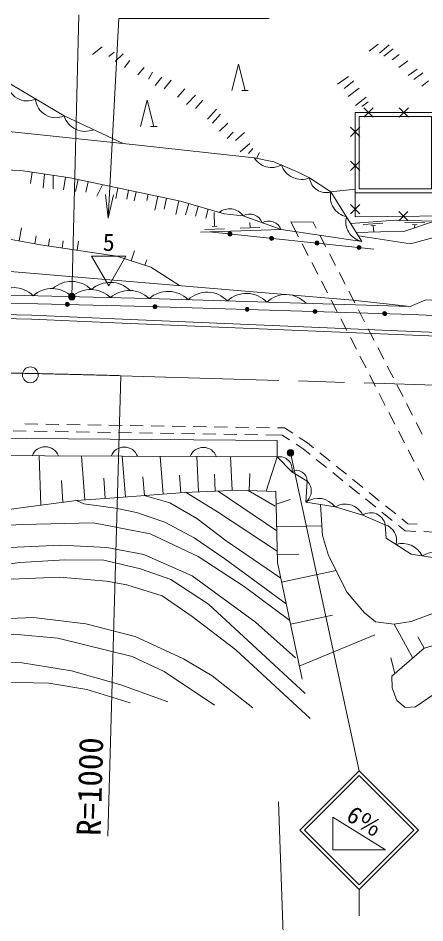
# Model space of a CAD drawing. Units: millimetres at full size, sheet at 1:1000; details may follow other scales. Extents: x 40000 to 680000, y 20000 to 380000.
# Drawn here: x 275110 to 306004, y 246357 to 315081 of the extents above; entities that cross this region are included whole.
import ezdxf
from ezdxf.enums import TextEntityAlignment as Align

# ---------------------------------------------------------------- set-up
doc = ezdxf.new("R2010")
doc.units = ezdxf.units.MM
doc.header["$LTSCALE"] = 1000
doc.linetypes.add('CHAIN', pattern=[18.5, 12, -1.5, 3.5, -1.5])
doc.linetypes.add('DASHED', pattern=[7.5, 6, -1.5])
for name, color, linetype, lineweight in [('M-BGD', 7, 'Continuous', 13), ('M-BMK', 2, 'CHAIN', 13), ('M-BMK-SRVR', 3, 'Continuous', 13), ('M-STR-HTXT', 7, 'Continuous', 13), ('M-STR-STRC', 7, 'Continuous', 13)]:
    doc.layers.add(name, color=color, linetype=linetype, lineweight=lineweight)
doc.styles.add('ＭＳ ゴシック', font='')
doc.styles.get('ＭＳ ゴシック').set_extended_font_data('MS Gothic')

# ---------------------------------------------------------------- blocks, each defined once
blk = doc.blocks.new('open_arrow')
at = {"color": 0, "linetype": 'Continuous', "lineweight": -2}
blk.add_lwpolyline([(7.5, 1.25), (0, 0), (7.5, -1.25)], dxfattribs=at)

msp = doc.modelspace()

# ---------------------------------------------------------------- hatches: boundary and pattern name
at = {"layer": 'M-BGD'}
for points in [[(291049, 298676, -1), (291349, 298676, -0.41421), (291199, 298526, -0.41421)], [(294209, 298347, -1), (294509, 298347, -1)], [(297662, 297987, -1), (297962, 297987, -0.41421), (297812, 297837, -0.41421)], [(300849, 297656, -1), (301149, 297656, -0.41421), (300999, 297506, -0.41421)], [(278689, 293329, -1), (278989, 293329, -0.41421), (278839, 293179, -0.41421)], [(285348, 293163, -1), (285648, 293163, -0.41421), (285498, 293013, -0.41421)], [(292357, 292952, -1), (292657, 292952, -0.41421), (292507, 292802, -0.41421)], [(297502, 292796, -1), (297802, 292796, -0.41421), (297652, 292646, -0.41421)], [(302806, 292636, -1), (303106, 292636, -0.41421), (302956, 292486, -0.41421)]]:
    msp.add_hatch(color=256, dxfattribs=at).paths.add_polyline_path(points)
at = {"layer": 'M-STR-HTXT'}
for points in [[(279411, 294040, -0.41421), (279311, 293701, -0.41421), (278972, 293801, -1)], [(296016, 282174, -0.41421), (295916, 281835, -0.41421), (295577, 281935, -1)]]:
    msp.add_hatch(color=256, dxfattribs=at).paths.add_polyline_path(points)

# ---------------------------------------------------------------- linework, layer by layer
at = {"layer": 'M-BGD'}
for p, q in [((281488, 312904), (280764, 312323)), ((301774, 312565), (302466, 313103)), ((302567, 312405), (303300, 313055)), ((302886, 312192), (303596, 312754)), ((282416, 312502), (282003, 312170)), ((283101, 312358), (282474, 311777)), ((303525, 311908), (304045, 312310)), ((283585, 311864), (283192, 311334)), ((304034, 311329), (304702, 311832)), ((284678, 311317), (284199, 310772)), ((285315, 310971), (285019, 310431)), ((299373, 310062), (300190, 310637)), ((304733, 310724), (305408, 311203)), ((305159, 310417), (305845, 310925)), ((286030, 310588), (285525, 309951)), ((286744, 310369), (286198, 309706)), ((299865, 309737), (300607, 310321)), ((305763, 309920), (306277, 310317)), ((287784, 309701), (287209, 309076)), ((292095, 309571), (292595, 309571)), ((300173, 309121), (301024, 309754)), ((288591, 309228), (287893, 308509)), ((289129, 308836), (288591, 308218)), ((300724, 308454), (301549, 309087)), ((301207, 308370), (301699, 308720)), ((290171, 308151), (289487, 307402)), ((302074, 308269), (301367, 307562)), ((301367, 308269), (302074, 307562)), ((304749, 308269), (304041, 307562)), ((304041, 308269), (304749, 307562)), ((290484, 307773), (289873, 307097)), ((285161, 306839), (285661, 306839)), ((291036, 307111), (290404, 306494)), ((301060, 306098), (300353, 306805)), ((301060, 306805), (300353, 306098)), ((291443, 306428), (290985, 305927)), ((292301, 306399), (291610, 305796)), ((292716, 305567), (291984, 304922)), ((292944, 305176), (292616, 304808)), ((293448, 304863), (293204, 304438)), ((301060, 303510), (300353, 304217)), ((301060, 304217), (300353, 303510)), ((276057, 302505), (276187, 303374)), ((277026, 302169), (277108, 303236)), ((277781, 302125), (277780, 303136)), ((278567, 302036), (278710, 302997)), ((279482, 301909), (279673, 302815)), ((280261, 301858), (280430, 302656)), ((281079, 301567), (281513, 302427)), ((282527, 301376), (282696, 302177)), ((283357, 301332), (283500, 302008)), ((283927, 301198), (284073, 301887)), ((298873, 301880), (300706, 302091)), ((284880, 301230), (284978, 301696)), ((285507, 300501), (285726, 301538)), ((286198, 300571), (286374, 301401)), ((287094, 300152), (287315, 301202)), ((287823, 300146), (288069, 300993)), ((288571, 300038), (288788, 300783)), ((289357, 299886), (289553, 300560)), ((301065, 300212), (300356, 300916)), ((301063, 300919), (300358, 300209)), ((304727, 299680), (304013, 300379)), ((304020, 299672), (304720, 300387)), ((290027, 299269), (289994, 300318)), ((275363, 299160), (275182, 298155)), ((289285, 299035), (290784, 299083)), ((289852, 299263), (290202, 299274)), ((291980, 299121), (293479, 299169)), ((292729, 299145), (292716, 299565)), ((296404, 298469), (295816, 299612)), ((297749, 299135), (297517, 299585)), ((302820, 299517), (301324, 299405)), ((302258, 299324), (301909, 299298)), ((302083, 299311), (302119, 298835)), ((305987, 299522), (304488, 299566)), ((305408, 299389), (305058, 299399)), ((305233, 299394), (305226, 299145)), ((276489, 298545), (276380, 297940)), ((277495, 298304), (277415, 297772)), ((289654, 298836), (302137, 297537)), ((298481, 297713), (298023, 298602)), ((278534, 298172), (278451, 297617)), ((279709, 298140), (279605, 297444)), ((297137, 297047), (296679, 297936)), ((283941, 297392), (283698, 296640)), ((299214, 296290), (298756, 297179)), ((284879, 296723), (284743, 296303)), ((297869, 295624), (297412, 296513)), ((299946, 294868), (299488, 295757)), ((298602, 294202), (298144, 295091)), ((300679, 293445), (300221, 294334)), ((299335, 292779), (298877, 293668)), ((301411, 292023), (300954, 292912)), ((283034, 292218), (317573, 290761)), ((300067, 291357), (299609, 292246)), ((283020, 291918), (317560, 290461)), ((302144, 290600), (301686, 291490)), ((300800, 289935), (300342, 290824)), ((302877, 289178), (302419, 290067)), ((301532, 288512), (301074, 289401)), ((303609, 287756), (303151, 288645)), ((302265, 287090), (301807, 287979)), ((304342, 286333), (303884, 287222)), ((302997, 285667), (302540, 286556)), ((305074, 284911), (304616, 285800)), ((303730, 284245), (303272, 285134)), ((275614, 284256), (276614, 284240)), ((277214, 284231), (278214, 284215)), ((278814, 284206), (279814, 284191)), ((280413, 284181), (281413, 284166)), ((282013, 284156), (283013, 284141)), ((283613, 284131), (284613, 284116)), ((285213, 284107), (286213, 284091)), ((286813, 284082), (287813, 284066)), ((288413, 284057), (289412, 284041)), ((290012, 284032), (291012, 284016)), ((291612, 284007), (292612, 283991)), ((293212, 283982), (294212, 283966)), ((294812, 283957), (295345, 283949)), ((295345, 283949), (295966, 283544)), ((305807, 283488), (305349, 284377)), ((274730, 283720), (275729, 283704)), ((276329, 283695), (277329, 283679)), ((277929, 283670), (278929, 283654)), ((279529, 283645), (280529, 283629)), ((281129, 283620), (282129, 283604)), ((282729, 283595), (283728, 283580)), ((284328, 283570), (285328, 283555)), ((285928, 283545), (286928, 283530)), ((287528, 283520), (288528, 283505)), ((289128, 283496), (290128, 283480)), ((290728, 283471), (291727, 283455)), ((292327, 283446), (293327, 283430)), ((293927, 283421), (295177, 283401)), ((295177, 283401), (295720, 283047)), ((296468, 283216), (297089, 282811)), ((304463, 282822), (304005, 283711)), ((296223, 282719), (296765, 282365)), ((297089, 282811), (297554, 282436)), ((276847, 278088), (276721, 281828)), ((280168, 278478), (279936, 281814)), ((283268, 278701), (283026, 281800)), ((286130, 278925), (285906, 281787)), ((288805, 279096), (288689, 281774)), ((296765, 282365), (297291, 281942)), ((298021, 282060), (298800, 281433)), ((305195, 281400), (304737, 282289)), ((291360, 279206), (291250, 281762)), ((293954, 279156), (294782, 281746)), ((297758, 281566), (298537, 280938)), ((290083, 279151), (290027, 280429)), ((292657, 279200), (292701, 280497)), ((299004, 280562), (299783, 279935)), ((299268, 281056), (300046, 280429)), ((305928, 279977), (305470, 280867)), ((278506, 278301), (278410, 279965)), ((281718, 278586), (281610, 280136)), ((284699, 278813), (284587, 280244)), ((287466, 279029), (287362, 280365)), ((300514, 280053), (301292, 279425)), ((290310, 279161), (294755, 276128)), ((292584, 279203), (294622, 278013)), ((300250, 279558), (301029, 278931)), ((301760, 279049), (302539, 278422)), ((294712, 278156), (295780, 278509)), ((301497, 278555), (302275, 277928)), ((303006, 278046), (303785, 277418)), ((302743, 277551), (303522, 276924)), ((304252, 277042), (304717, 276667)), ((294748, 276443), (298174, 276517)), ((303989, 276548), (304514, 276125)), ((304717, 276667), (305423, 276641)), ((304514, 276125), (305311, 276095)), ((305911, 276073), (306707, 276043)), ((294794, 274329), (296428, 274364)), ((295120, 272248), (299259, 273118)), ((295793, 269050), (298990, 269723)), ((305077, 266467), (303677, 269045)), ((296465, 265853), (302192, 268229)), ((305956, 267231), (305474, 268085)), ((303732, 265300), (303414, 266481))]:
    msp.add_line(p, q, dxfattribs=at)
at = {"layer": 'M-BGD', "linetype": 'DASHED'}
msp.add_line((295816, 299612), (297517, 299585), dxfattribs=at)
at = {"layer": 'M-BGD'}
for points in [[(270152, 312985), (272117, 311469), (278605, 307657), (283093, 305548)], [(291345, 309571), (291845, 311571), (292345, 309571)], [(284411, 306839), (284911, 308839), (285411, 306839)], [(252348, 308267), (254151, 308388), (255972, 308505), (259004, 308445), (265091, 307985), (274655, 306434), (284254, 305426), (293028, 304474), (294537, 304167), (296431, 303365), (297248, 302942), (298873, 301880), (301216, 298124)], [(308088, 306087), (308084, 307915), (300706, 307915), (300706, 301815), (306806, 301815), (306806, 305634), (328377, 304839), (344083, 295888)], [(150395, 301212), (152812, 302771), (155855, 305259), (157312, 306073), (157505, 305920), (157498, 303720), (163178, 306213), (164244, 306639), (166660, 307057), (169732, 307020), (187080, 304090), (191603, 303425), (198466, 303093), (208757, 303200), (239837, 301364), (261128, 300838), (264699, 300563), (271211, 298871), (276801, 297864), (282597, 296996)], [(300706, 301815), (300713, 299991), (308027, 300068), (307903, 305593)], [(228964, 304470), (229649, 304414), (230731, 304505), (232174, 304895), (234086, 304862), (236861, 304398), (246477, 302801), (248008, 302647), (250490, 302672), (251992, 303057), (253346, 303477), (256235, 304688), (257710, 304976), (260672, 304850), (265019, 304320), (268784, 303863), (270781, 303677), (275320, 303503), (279069, 302943), (287442, 301176), (290768, 300206), (292197, 300063), (295084, 299011)], [(300957, 298539), (304919, 297938), (308456, 298893), (309460, 299831), (309443, 305036)], [(300792, 298803), (304473, 298892), (306729, 299651), (303754, 299738), (300368, 299483)], [(288956, 298814), (295084, 299011), (301216, 298124)], [(282597, 296996), (285179, 296162), (287377, 294764)], [(164968, 291549), (165008, 292317), (182496, 293195), (194953, 293846), (217403, 295073), (222318, 295345), (224493, 296165), (237288, 296588), (258744, 296152), (268295, 295943), (274213, 295865), (300541, 293662), (304893, 293177)], [(160240, 291378), (193209, 292575), (217796, 293449), (243879, 294471), (266108, 294239), (285005, 293779), (304893, 293177), (306076, 293682), (309739, 293482), (310329, 292585), (318450, 292372)], [(160264, 290778), (193231, 291975), (217818, 292850), (243888, 293870), (266098, 293639), (284988, 293179), (305007, 292574), (312560, 292213)], [(294782, 281746), (294781, 282988), (253551, 283333), (239970, 282985), (163106, 280162)], [(294782, 281746), (253566, 281933), (240014, 281586), (163171, 278682), (163065, 281086)], [(407465, 258894), (343840, 267547), (321702, 270706), (312283, 273226), (304958, 274367), (303064, 275587), (302982, 276597), (301282, 277331), (299179, 277947), (296959, 278318), (297064, 279909), (295892, 280619), (294782, 281746)], [(227628, 268322), (229735, 267981), (231799, 267857), (236200, 267955), (242140, 268558), (247521, 269841), (256010, 272543), (263813, 275512), (265884, 276102), (269555, 277035), (275318, 277892), (279551, 278435), (282443, 278636), (287739, 279050), (291850, 279227), (294691, 279132)], [(287885, 279057), (290261, 277591), (294788, 274592)], [(294691, 279132), (294806, 273740), (296671, 264874)], [(279551, 278435), (280114, 278192), (282498, 277854), (284105, 277524), (286251, 276786), (288470, 275615), (290816, 274016), (295473, 270587)], [(284677, 278811), (286630, 278263), (288683, 277085), (290919, 275367), (295059, 272538)], [(264849, 275807), (270494, 276373), (275429, 276624), (280844, 276740), (285152, 275907), (288784, 274192), (292283, 271902), (295737, 269315)], [(258516, 273496), (259605, 273445), (265890, 274245), (272252, 274778), (278352, 275051), (281838, 274873), (284664, 274342), (288318, 272711), (293152, 269202), (296178, 266493)], [(254974, 272213), (256051, 271922), (259870, 271684), (264672, 272186), (275248, 273741), (278661, 273937), (281622, 273912), (284416, 273254), (286708, 272452), (289560, 270574), (296904, 263769)], [(251883, 271229), (253992, 270842), (257081, 270755), (259748, 270661), (262140, 270930), (265202, 271435), (270290, 272106), (273987, 272445), (278263, 272628), (281825, 272322), (283356, 272027), (286048, 271190), (288342, 269641), (291642, 267091), (297301, 261881)], [(303513, 264211), (303503, 265101), (305961, 267235), (308978, 268092), (311943, 271269), (315431, 271899), (316992, 271966)], [(246883, 269689), (249886, 268999), (258412, 268151), (262956, 268231), (267671, 268686), (273163, 269425), (276286, 269553), (280242, 269084), (284003, 268101), (287659, 266409), (289855, 265111), (292943, 262693)], [(242140, 268558), (244116, 267832), (246798, 267358), (249839, 267037), (257659, 266523), (260778, 266549), (270760, 268016), (274766, 268295), (278116, 267987), (283769, 266587), (286208, 265459), (290019, 262906)], [(228658, 266598), (231656, 267113), (235198, 267365), (238544, 267301), (242587, 266948), (246262, 266322), (250154, 265810), (254341, 265115), (256736, 264871), (259926, 264889), (265944, 265518), (271279, 266217), (275431, 266116), (279156, 265501), (282918, 264451), (286486, 263152)], [(226882, 264821), (229831, 265670), (232279, 266207), (234524, 266368), (237811, 266340), (244461, 265517), (247895, 264897), (256224, 263746), (258546, 263616), (260975, 263635), (268707, 264579), (272775, 264672), (277449, 264557), (280340, 264096), (283631, 263078)]]:
    msp.add_lwpolyline(points, dxfattribs=at)
msp.add_lwpolyline([(301006, 307615), (306506, 307615), (306506, 302115), (301006, 302115)], close=True, dxfattribs=at)
at = {"layer": 'M-BGD', "linetype": 'DASHED'}
for points in [[(298069, 278132), (298222, 275789), (298679, 274264), (300096, 271464), (301416, 269912), (302247, 269216), (303677, 269045), (304960, 269241), (309217, 270829), (311246, 272014), (312283, 273226)], [(303513, 264211), (303867, 263238), (304496, 262708), (305283, 262767), (309030, 265323), (313926, 269215), (316992, 271966)]]:
    msp.add_lwpolyline(points, dxfattribs=at)
at = {"layer": 'M-BGD'}
for centre in [(291199, 298676), (294359, 298347), (297812, 297987), (300999, 297656), (278839, 293329), (285498, 293163), (292507, 292952), (297652, 292796), (302956, 292636)]:
    msp.add_circle(centre, 150, dxfattribs=at)
for centre, radius, start, end in [((275799, 310309), 1523, 184.14204, 294.98865), ((277962, 309038), 1523, 184.14204, 294.98865), ((280216, 308170), 1691, 197.66109, 291.99111), ((294350, 305274), 1546, 211.16531, 299.28346), ((296641, 304445), 1620, 198.67187, 292.00004), ((298498, 303080), 1257, 186.27718, 287.37417), ((300339, 301490), 1517, 165.11226, 258.79455), ((291160, 299321), 1276, 35.57956, 128.28802), ((292697, 299190), 1006, 20.16272, 119.77684), ((294140, 298664), 1006, 20.16272, 119.77684), ((301511, 299612), 1517, 165.11226, 258.79455), ((279167, 292930), 2150, 45.51765, 131.68944), ((282104, 292859), 2150, 45.51765, 131.68944), ((274749, 292458), 2150, 45.51765, 131.68944), ((277685, 292386), 2150, 45.51765, 131.68944), ((280622, 292315), 2150, 45.51765, 131.68944), ((283558, 292243), 2150, 45.51765, 131.68944), ((286495, 292172), 2150, 44.83401, 131.68944), ((289468, 292149), 2112, 43.26189, 133.27519), ((292454, 292059), 2112, 43.26189, 133.27519), ((295441, 291969), 2112, 43.26189, 133.27519), ((250701, -392596), 685577, 87.2968, 93.44487), ((250701, -392596), 685277, 87.29674, 93.44513), ((277172, 281462), 1064, 19.75583, 159.72391), ((283172, 281435), 1064, 19.75583, 159.72391), ((289172, 281407), 1064, 19.75583, 159.72391), ((294977, 280828), 939, 347.15333, 102.00556), ((296273, 279927), 790, 358.74542, 118.80854), ((296322, 279159), 1055, 307.13885, 45.34051), ((297877, 276988), 1616, 36.37435, 124.61263), ((299955, 276700), 1469, 25.44334, 121.92948), ((301889, 276401), 1111, 10.18222, 123.13244), ((302622, 275419), 1232, 345.20286, 72.98348), ((304294, 273499), 1676, 26.09277, 106.68909), ((306687, 272828), 1665, 40.07376, 122.21297)]:
    msp.add_arc(centre, radius, start, end, dxfattribs=at)
at = {"layer": 'M-BMK'}
msp.add_lwpolyline([(282908, 287919), (376180, 285143), (476030, 282052), (575959, 279093)], dxfattribs=at)
msp.add_arc((254692, -711682), 1000000, 88.38317, 92.56278, dxfattribs=at)
at = {"layer": 'M-BMK-SRVR'}
msp.add_lwpolyline([(281994, 294749), (283294, 297002), (280694, 297002)], close=True, dxfattribs=at)
msp.add_circle((276037, 287989), 600, dxfattribs=at)
at = {"layer": 'M-STR-HTXT'}
for p, q in [((279192, 293920), (279728, 315333)), ((282908, 287919), (281920, 252933)), ((295797, 282054), (301008, 257898)), ((294888, 255561), (295468, 239339))]:
    msp.add_line(p, q, dxfattribs=at)
msp.add_lwpolyline([(281955, 299873), (282757, 315061), (294177, 315061)], dxfattribs=at)
for centre in [(279192, 293920), (295797, 282054)]:
    msp.add_circle(centre, 250, dxfattribs=at)
at = {"layer": 'M-STR-STRC'}
for p, q in [((296508, 253398), (301008, 257898)), ((305508, 253398), (301008, 257898)), ((296862, 253398), (301008, 257544)), ((305155, 253398), (301008, 257544)), ((303007, 251897), (299007, 254397)), ((299007, 254397), (299007, 251897)), ((296508, 253398), (301008, 248897)), ((296862, 253398), (301008, 249251)), ((301008, 249251), (305155, 253398)), ((301008, 248898), (305508, 253398)), ((299007, 251897), (303007, 251897)), ((301008, 248897), (301008, 246898))]:
    msp.add_line(p, q, dxfattribs=at)
msp.add_lwpolyline([(299007, 254397), (303007, 251897), (299007, 251897)], close=True, dxfattribs=at)

# ---------------------------------------------------------------- block references
at = {"layer": 'M-STR-HTXT', "xscale": 240, "yscale": 240, "rotation": 87}
msp.add_blockref('open_arrow', (281955, 299873), dxfattribs=at)

# ---------------------------------------------------------------- texts
at = {"layer": 'M-BMK-SRVR', "style": 'ＭＳ ゴシック'}
msp.add_text('5', height=1320, dxfattribs=at).set_placement((281994, 297002), align=Align.BOTTOM_CENTER)
at = {"layer": 'M-STR-HTXT', "style": 'ＭＳ ゴシック'}
msp.add_text('R=1000', height=1833, rotation=88.383, dxfattribs=at).set_placement((281920, 252933), align=Align.BOTTOM_LEFT)
at = {"layer": 'M-STR-STRC', "style": 'ＭＳ ゴシック'}
msp.add_text('6％', height=1320, rotation=327.995, dxfattribs=at).set_placement((300862, 253165), align=Align.BOTTOM_CENTER)

doc.saveas('drawing.dxf')
